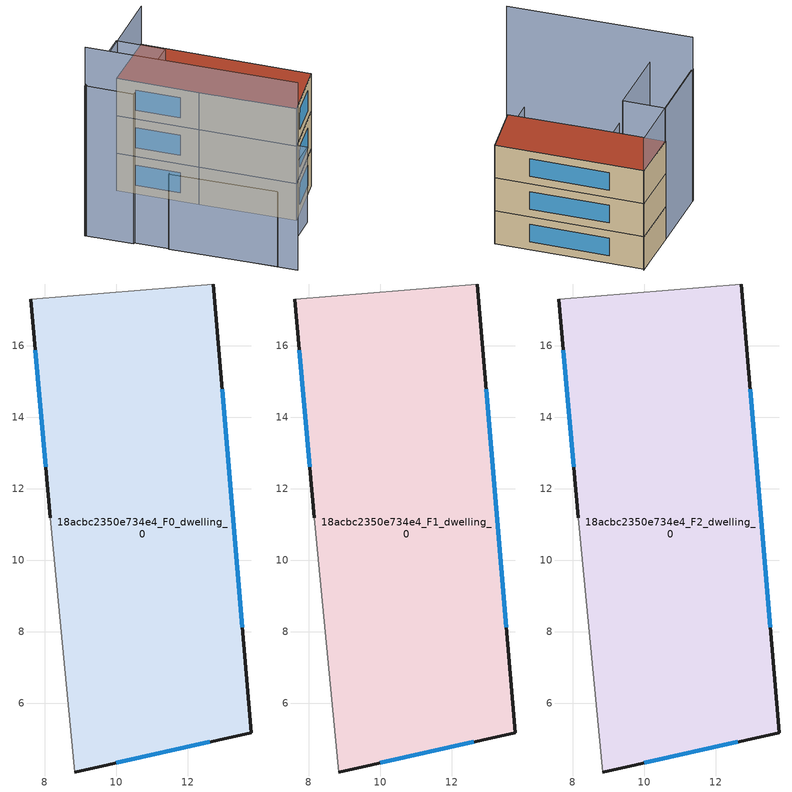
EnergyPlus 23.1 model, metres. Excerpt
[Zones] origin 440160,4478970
18acbc2350e734e4_F0_dwelling_0
 floor ground (EU_floor_Construction): 12.72,17.72 13.78,5.18 8.84,4.08 8.16,11.19 7.61,17.3 z0
 wall outside (EU_wall_Construction): 8.84,4.08 13.78,5.18 12.72,17.72 / 7.61,17.3 8.16,11.19 z0:3
 wall adiabatic (EU_wall_Construction): 8.16,11.19 8.84,4.08 / 12.72,17.72 7.61,17.3 z0:3
 window (EU_Window_Construction): 10,4.33 12.62,4.92 / 7.74,15.87 8.03,12.62 / 13.53,8.12 12.97,14.78 z0.7:2.3
18acbc2350e734e4_F1_dwelling_0
 floor to 18acbc2350e734e4_F0_dwelling_0 (EU_floor_Construction): 12.72,17.72 13.78,5.18 8.84,4.08 8.15,11.19 7.61,17.3 z3
 wall outside (EU_wall_Construction): 8.84,4.08 13.78,5.18 12.72,17.72 / 7.61,17.3 8.16,11.19 z3:6
 wall adiabatic (EU_wall_Construction): 8.16,11.19 8.84,4.08 / 12.72,17.72 7.61,17.3 z3:6
 window (EU_Window_Construction): 10,4.33 12.62,4.92 / 7.74,15.87 8.03,12.62 / 13.53,8.12 12.97,14.78 z3.7:5.3
18acbc2350e734e4_F2_dwelling_0
 floor to 18acbc2350e734e4_F1_dwelling_0 (EU_floor_Construction): 12.72,17.72 13.78,5.18 8.84,4.08 8.15,11.19 7.61,17.3 z6
 wall outside (EU_wall_Construction): 8.84,4.08 13.78,5.18 12.72,17.72 / 7.61,17.3 8.16,11.19 z6:9
 wall adiabatic (EU_wall_Construction): 8.16,11.19 8.84,4.08 / 12.72,17.72 7.61,17.3 z6:9
 window (EU_Window_Construction): 10,4.33 12.62,4.92 / 7.74,15.87 8.03,12.62 / 13.53,8.12 12.97,14.78 z6.7:8.3
 roof outside (EU_roof_Construction): 13.78,5.18 12.72,17.72 7.61,17.3 8.16,11.19 8.84,4.08 z9
shading: 2.4,2.62 1.54,10.56 / 1.54,10.56 8.15,11.27 / 8.15,11.27 9,3.33 / 9,3.33 2.4,2.62 z0:6; 12.84,17.73 0.9,16.6 / 0.92,16.69 7.61,17.3 / 7.61,17.3 7.93,13.71 / 7.93,13.71 1.24,13.11 / 1.24,13.11 0.92,16.69 z0:12; 1.06,16.72 2.53,1.17 z0:15
[Building]
EU S2 Campaign: North Axis=0; Terrain=City; Solar Distribution=FullExterior
[Site:Location]
Madrid: Latitude=40.5; Longitude=-3.5; Time Zone=1; Elevation=609
[SizingPeriod:WeatherFileDays]
AnnualSizingPeriod: Begin Month=1; Begin Day of Month=1; End Month=12; End Day of Month=31; Day of Week for Start Day=Monday; Use Weather File Daylight Saving Period=No; Use Weather File Rain and Snow Indicators=No
[MATERIAL]
EU_InternalMass_Material: Roughness=MediumRough; Thickness=0.1; Conductivity=1; Density=1800; Specific Heat=900; Thermal Absorptance=0.9; Solar Absorptance=0.7; Visible Absorptance=0.7
[MATERIAL:NOMASS] Roughness=MediumRough; Thermal Absorptance=0.9; Solar Absorptance=0.7; Visible Absorptance=0.7
Name | Thermal Resistance
EU_wall_NoMass | 0.419739
EU_roof_NoMass | 0.352165
EU_floor_NoMass | 0.608284
[WINDOWMATERIAL:SIMPLEGLAZINGSYSTEM]
EU_Window_SimpleGlazing: UFactor=4.8352; Solar Heat Gain Coefficient=0.85; Visible Transmittance=0.85
[CONSTRUCTION]
EU_wall_Construction: EU_wall_NoMass
EU_roof_Construction: EU_roof_NoMass
EU_floor_Construction: EU_floor_NoMass
EU_Window_Construction: EU_Window_SimpleGlazing
EU_InternalMass_Construction: EU_InternalMass_Material
[ZONE] Type=1; Multiplier=1; Ceiling Height=autocalculate; Volume=197.193; Floor Area=autocalculate; Part of Total Floor Area=Yes
18acbc2350e734e4_F0_dwelling_0; 18acbc2350e734e4_F1_dwelling_0; 18acbc2350e734e4_F2_dwelling_0
[INTERNALMASS] Construction=EU_InternalMass_Construction; Surface Area=65.7309
Name | Zone or ZoneList
18acbc2350e734e4_F0_dwelling_0_EU_InternalMass | 18acbc2350e734e4_F0_dwelling_0
18acbc2350e734e4_F1_dwelling_0_EU_InternalMass | 18acbc2350e734e4_F1_dwelling_0
18acbc2350e734e4_F2_dwelling_0_EU_InternalMass | 18acbc2350e734e4_F2_dwelling_0
[OTHEREQUIPMENT] Fuel Type=Electricity; Design Level Calculation Method=Watts/Area; Power per Zone Floor Area=1; Fraction Latent=0; Fraction Radiant=0; Fraction Lost=0; Carbon Dioxide Generation Rate=0; EndUse Subcategory=EU_Step8_InternalGains
Name | Zone or ZoneList or Space or SpaceList | Schedule
EU_Step8_InternalGain_18acbc2350e734e4_F0_dwelling_0_f000 | 18acbc2350e734e4_F0_dwelling_0 | EU_Step8_GainSchedule_18acbc2350e734e4_F0_dwelling_0_f000
EU_Step8_InternalGain_18acbc2350e734e4_F1_dwelling_0_f000 | 18acbc2350e734e4_F1_dwelling_0 | EU_Step8_GainSchedule_18acbc2350e734e4_F1_dwelling_0_f000
EU_Step8_InternalGain_18acbc2350e734e4_F2_dwelling_0_f000 | 18acbc2350e734e4_F2_dwelling_0 | EU_Step8_GainSchedule_18acbc2350e734e4_F2_dwelling_0_f000
[ZONEVENTILATION:DESIGNFLOWRATE] Schedule=EU_AlwaysOn; Design Flow Rate Calculation Method=AirChanges/Hour; Air Changes per Hour=0.703302; Ventilation Type=Natural; Fan Pressure Rise=0; Fan Total Efficiency=1; Constant Term Coefficient=1; Temperature Term Coefficient=0; Velocity Term Coefficient=0; Velocity Squared Term Coefficient=0; Minimum Indoor Temperature=-100; Maximum Indoor Temperature=100; Delta Temperature=-100; Minimum Outdoor Temperature=-100; Maximum Outdoor Temperature=100; Maximum Wind Speed=40
Name | Zone or ZoneList or Space or SpaceList
EU_ConstantAir_18acbc2350e734e4_F0_dwelling_0 | 18acbc2350e734e4_F0_dwelling_0
EU_ConstantAir_18acbc2350e734e4_F1_dwelling_0 | 18acbc2350e734e4_F1_dwelling_0
EU_ConstantAir_18acbc2350e734e4_F2_dwelling_0 | 18acbc2350e734e4_F2_dwelling_0
[HVACTEMPLATE:THERMOSTAT] Constant Heating Setpoint=20; Constant Cooling Setpoint=50
EU_HeatOnly_18acbc2350e734e4_F0_dwelling_0; EU_HeatOnly_18acbc2350e734e4_F1_dwelling_0; EU_HeatOnly_18acbc2350e734e4_F2_dwelling_0
[HVACTEMPLATE:ZONE:IDEALLOADSAIRSYSTEM] System Availability Schedule=EU_AlwaysOn; Maximum Heating Supply Air Temperature=50; Minimum Cooling Supply Air Temperature=13; Maximum Heating Supply Air Humidity Ratio=0.0156; Minimum Cooling Supply Air Humidity Ratio=0.0077; Heating Limit=NoLimit; Cooling Limit=NoLimit; Heating Availability Schedule=EU_AlwaysOn; Cooling Availability Schedule=EU_CoolingOff; Dehumidification Control Type=ConstantSensibleHeatRatio; Cooling Sensible Heat Ratio=0.7; Dehumidification Setpoint=60; Humidification Control Type=None; Humidification Setpoint=30; Outdoor Air Method=None; Outdoor Air Flow Rate per Person=0.00944; Outdoor Air Flow Rate per Zone Floor Area=0; Outdoor Air Flow Rate per Zone=0; Demand Controlled Ventilation Type=None; Outdoor Air Economizer Type=NoEconomizer; Heat Recovery Type=None; Sensible Heat Recovery Effectiveness=0.7; Latent Heat Recovery Effectiveness=0.65
Name | Template Thermostat
18acbc2350e734e4_F0_dwelling_0 | EU_HeatOnly_18acbc2350e734e4_F0_dwelling_0
18acbc2350e734e4_F1_dwelling_0 | EU_HeatOnly_18acbc2350e734e4_F1_dwelling_0
18acbc2350e734e4_F2_dwelling_0 | EU_HeatOnly_18acbc2350e734e4_F2_dwelling_0
[SIZING:ZONE] Zone Cooling Design Supply Air Temperature Input Method=SupplyAirTemperature; Zone Cooling Design Supply Air Temperature=13; Zone Heating Design Supply Air Temperature Input Method=SupplyAirTemperature; Zone Heating Design Supply Air Temperature=50; Zone Cooling Design Supply Air Humidity Ratio=0.008; Zone Heating Design Supply Air Humidity Ratio=0.008; Cooling Design Air Flow Method=DesignDay; Cooling Design Air Flow Rate=0; Cooling Minimum Air Flow per Zone Floor Area=0.000762; Cooling Minimum Air Flow=0; Cooling Minimum Air Flow Fraction=0.2; Heating Design Air Flow Method=DesignDay; Heating Design Air Flow Rate=0; Heating Maximum Air Flow per Zone Floor Area=0.002032; Heating Maximum Air Flow=0.141576; Heating Maximum Air Flow Fraction=0.3; Account for Dedicated Outdoor Air System=No; Dedicated Outdoor Air System Control Strategy=NeutralSupplyAir; Dedicated Outdoor Air Low Setpoint Temperature for Design=autosize; Dedicated Outdoor Air High Setpoint Temperature for Design=autosize; Zone Load Sizing Method=Sensible Load Only No Latent Load; Zone Latent Cooling Design Supply Air Humidity Ratio Input Method=HumidityRatioDifference; Zone Cooling Design Supply Air Humidity Ratio Difference=0.005; Zone Latent Heating Design Supply Air Humidity Ratio Input Method=HumidityRatioDifference; Zone Humidification Design Supply Air Humidity Ratio Difference=0.005
18acbc2350e734e4_F0_dwelling_0; 18acbc2350e734e4_F1_dwelling_0; 18acbc2350e734e4_F2_dwelling_0
[SCHEDULE:CONSTANT]
Name | Hourly Value
EU_AlwaysOn | 1
EU_CoolingOff | 0
[SCHEDULE:FILE] Column Number=1; Rows to Skip at Top=0; Number of Hours of Data=8760; Column Separator=Comma; Interpolate to Timestep=No; Minutes per Item=60; Adjust Schedule for Daylight Savings=Yes
Name | File
EU_Step8_GainSchedule_18acbc2350e734e4_F0_dwelling_0_f000 | ../../schedules/18acbc2350e734e4/18acbc2350e734e4_F0_dwelling_0_f000_gain.csv
EU_Step8_GainSchedule_18acbc2350e734e4_F1_dwelling_0_f000 | ../../schedules/18acbc2350e734e4/18acbc2350e734e4_F1_dwelling_0_f000_gain.csv
EU_Step8_GainSchedule_18acbc2350e734e4_F2_dwelling_0_f000 | ../../schedules/18acbc2350e734e4/18acbc2350e734e4_F2_dwelling_0_f000_gain.csv
